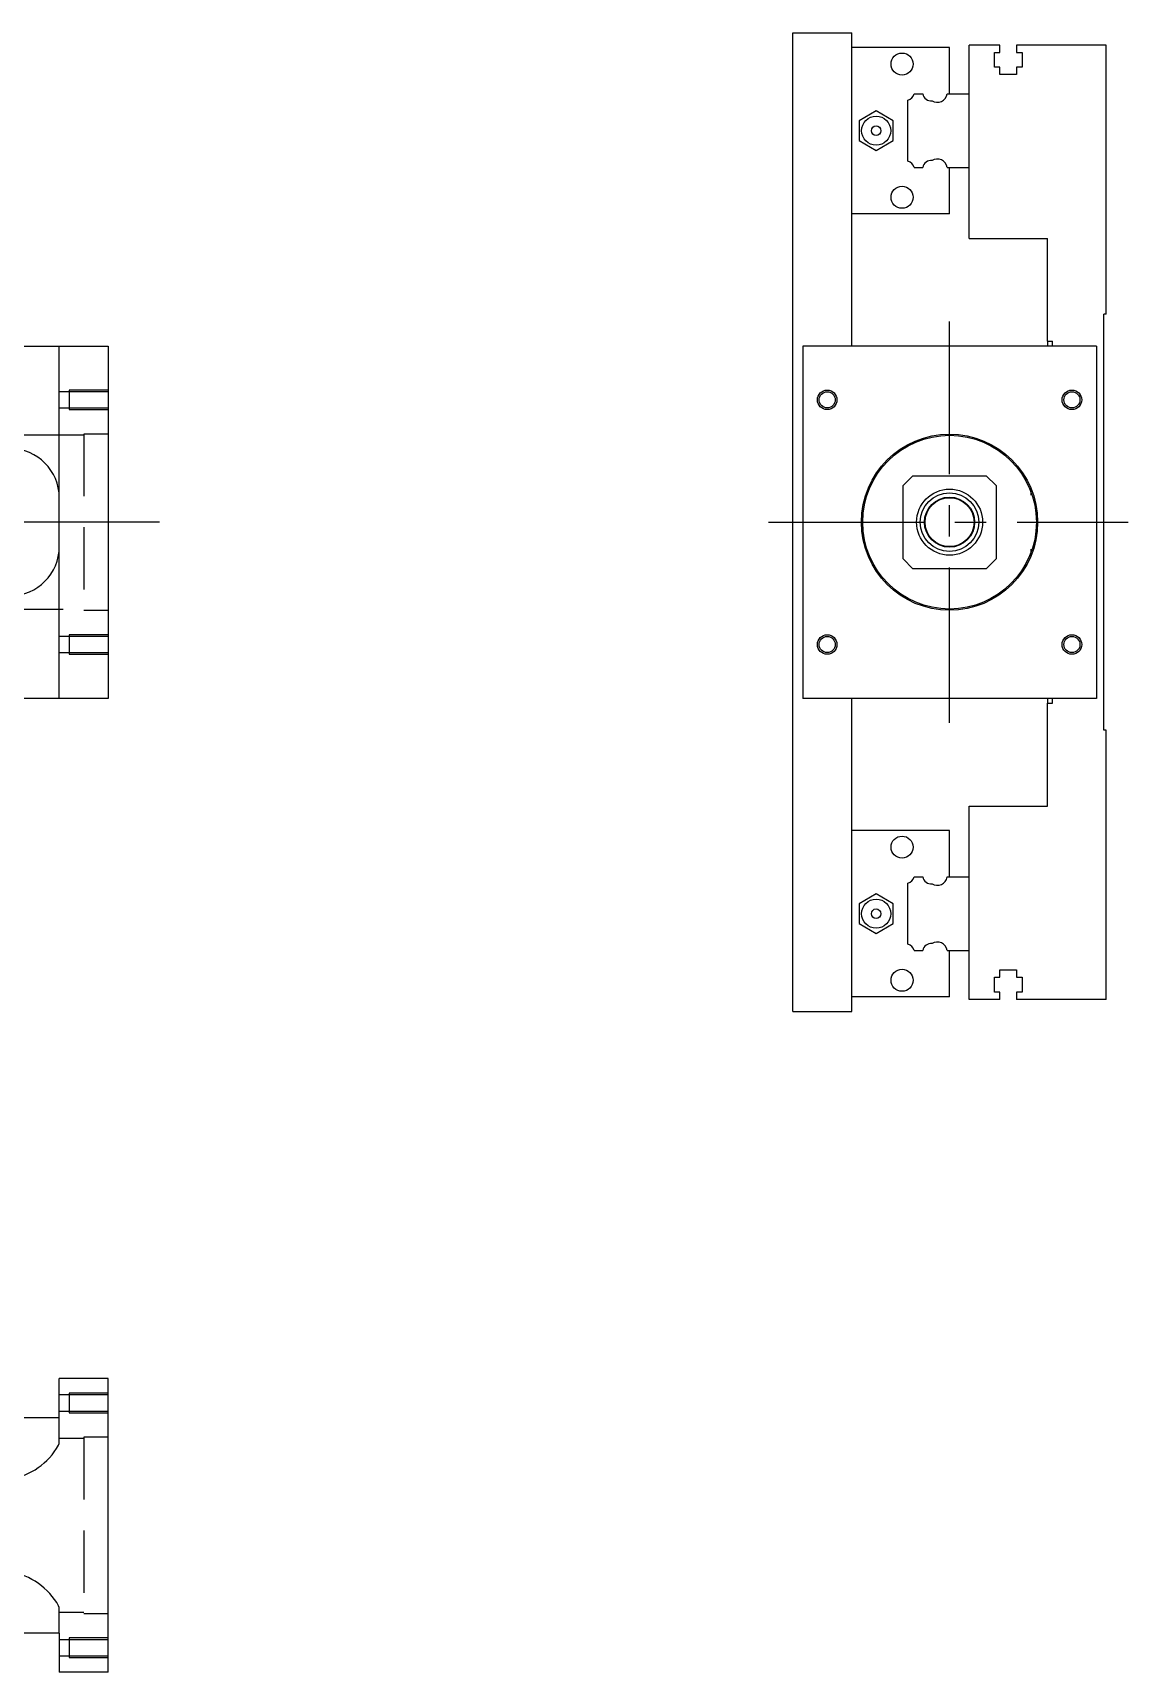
# Model space of a CAD drawing. Extents: x -14 to 651, y -281 to 102.
# Drawn here: x 427.6 to 651.4, y -235 to 100 of the extents above; entities that cross this region are included whole.
import ezdxf

# ---------------------------------------------------------------- set-up
doc = ezdxf.new("R2010")
doc.units = 0
doc.linetypes.add('CENTER', pattern=[50.8, 31.75, -6.35, 6.35, -6.35])
doc.linetypes.add('DASHED', pattern=[19.05, 12.7, -6.35])
doc.layers.get('0').update_dxf_attribs({"linetype": 'CONTINUOUS'})
doc.layers.add('CENTER', color=1, linetype='CENTER')

msp = doc.modelspace()

# ---------------------------------------------------------------- linework, layer by layer
at = {"color": 7, "linetype": 'CONTINUOUS'}
for p, q in [((582.89, 100), (594.89, 100)), ((582.89, -100), (582.89, 100)), ((594.89, 36), (594.89, 100)), ((618.89, 87.5), (618.89, 97.5)), ((625.19, 97.5), (618.89, 97.5)), ((625.19, 96), (625.19, 97.5)), ((628.59, 97.5), (628.59, 96)), ((646.89, 97.5), (628.59, 97.5)), ((646.89, 42.5), (646.89, 97.5)), ((614.89, 97), (594.89, 97)), ((614.89, 87.5), (614.89, 97)), ((624.04, 96), (625.19, 96)), ((624.04, 93), (624.04, 96)), ((628.59, 96), (629.74, 96)), ((629.74, 96), (629.74, 93)), ((625.19, 93), (624.04, 93)), ((625.19, 91.5), (625.19, 93)), ((628.59, 91.5), (625.19, 91.5)), ((628.59, 93), (628.59, 91.5)), ((629.74, 93), (628.59, 93)), ((607.642272, 87.5), (609.41668, 87.5)), ((614.367372, 87.5), (618.89, 87.5)), ((618.89, 72.5), (618.89, 87.5)), ((618.89, 72.5), (618.89, 87.5)), ((599.88996, 84.041452), (596.38996, 82.020726)), ((603.389959, 82.020726), (599.88996, 84.041452)), ((606.39, 73.752272), (606.39, 86.247728)), ((596.38996, 82.020726), (596.389959, 77.979274)), ((603.389959, 77.979274), (603.389959, 82.020726)), ((596.389959, 77.979274), (599.88996, 75.958548)), ((599.88996, 75.958548), (603.389959, 77.979274)), ((607.642272, 72.5), (609.41668, 72.5)), ((614.367372, 72.5), (618.89, 72.5)), ((614.89, 63), (614.89, 72.5)), ((618.89, 58), (618.89, 72.5)), ((614.89, 63), (594.89, 63)), ((618.89, 58), (634.89, 58)), ((634.89, 37), (634.89, 58)), ((646.89, 42.5), (646.39, 42.5)), ((646.39, -42.5), (646.39, 42.5)), ((634.89, 37), (635.89, 37)), ((634.89, 37), (634.89, 36)), ((635.89, 36), (635.89, 37)), ((410, 36), (433, 36)), ((433, -36), (433, 36)), ((433, 36), (443, 36)), ((443, 36), (443, -36)), ((584.89, 36), (584.89, -36)), ((644.89, 36), (584.89, 36)), ((644.89, 36), (644.89, -36)), ((607.39, 9.5), (605.39, 7.5)), ((605.39, -7.5), (605.39, 7.5)), ((607.39, 9.5), (622.39, 9.5)), ((624.39, 7.5), (622.39, 9.5)), ((624.39, 7.5), (624.39, -7.5)), ((631.49, 6.959886), (631.49, 6.285102)), ((631.49, 6.285102), (631.49, 5.499994)), ((631.49, -5.499994), (631.49, -5.500852)), ((631.49, -5.500852), (631.49, -6.285102)), ((631.49, -6.285102), (631.49, -6.959886)), ((605.39, -7.5), (607.39, -9.5)), ((622.39, -9.5), (607.39, -9.5)), ((622.39, -9.5), (624.39, -7.5)), ((433, -36), (410, -36)), ((443, -36), (433, -36)), ((644.89, -36), (584.89, -36)), ((594.89, -100), (594.89, -36)), ((634.89, -36), (634.89, -37)), ((635.89, -37), (635.89, -36)), ((634.89, -58), (634.89, -37)), ((634.89, -37), (635.89, -37)), ((646.89, -42.5), (646.39, -42.5)), ((646.89, -97.5), (646.89, -42.5)), ((618.89, -72.5), (618.89, -58)), ((618.89, -58), (634.89, -58)), ((614.89, -63), (594.89, -63)), ((614.89, -72.5), (614.89, -63)), ((607.642272, -72.5), (609.41668, -72.5)), ((614.367372, -72.5), (618.89, -72.5)), ((618.89, -87.5), (618.89, -72.5)), ((618.89, -87.5), (618.89, -72.5)), ((599.88996, -75.958548), (596.38996, -77.979274)), ((603.389959, -77.979274), (599.88996, -75.958548)), ((606.39, -86.247728), (606.39, -73.752272)), ((596.38996, -77.979274), (596.389959, -82.020726)), ((603.389959, -82.020726), (603.389959, -77.979274)), ((596.389959, -82.020726), (599.88996, -84.041452)), ((599.88996, -84.041452), (603.389959, -82.020726)), ((607.642272, -87.5), (609.41668, -87.5)), ((614.367372, -87.5), (618.89, -87.5)), ((614.89, -97), (614.89, -87.5)), ((618.89, -97.5), (618.89, -87.5)), ((624.04, -93), (625.19, -93)), ((624.04, -96), (624.04, -93)), ((625.19, -91.5), (628.59, -91.5)), ((625.19, -93), (625.19, -91.5)), ((628.59, -91.5), (628.59, -93)), ((628.59, -93), (629.74, -93)), ((629.74, -93), (629.74, -96)), ((614.89, -97), (594.89, -97)), ((625.19, -96), (624.04, -96)), ((625.19, -97.5), (625.19, -96)), ((628.59, -96), (628.59, -97.5)), ((629.74, -96), (628.59, -96)), ((582.89, -100), (594.89, -100)), ((625.19, -97.5), (618.89, -97.5)), ((646.89, -97.5), (628.59, -97.5)), ((433, -182.99), (433, -174.99)), ((443, -174.99), (433, -174.99)), ((443, -234.99), (443, -174.99)), ((433, -182.99), (410, -182.99)), ((433, -226.99), (410, -226.99)), ((433, -226.99), (433, -234.99)), ((443, -234.99), (433, -234.99))]:
    msp.add_line(p, q, dxfattribs=at)
at = {"color": 3, "linetype": 'DASHED'}
for p, q in [((435, 26.999994), (435, 23.000006)), ((443, 26.999994), (435, 26.999994)), ((435, 26.65), (433, 26.65)), ((443, 26.65), (435, 26.65)), ((433, 23.35), (435, 23.35)), ((435, 23.35), (443, 23.35)), ((435, 23.000006), (443, 23.000006)), ((438, 17.75), (383, 17.75)), ((438, 18), (438, -18)), ((443, 18), (438, 18)), ((383, -17.75), (438, -17.75)), ((438, -18), (443, -18)), ((435, -23.35), (433, -23.35)), ((435, -23.000006), (435, -26.999994)), ((443, -23.000006), (435, -23.000006)), ((443, -23.35), (435, -23.35)), ((433, -26.65), (435, -26.65)), ((435, -26.65), (443, -26.65)), ((435, -26.999994), (443, -26.999994)), ((435, -178.34), (433, -178.34)), ((435, -177.990006), (435, -181.989994)), ((443, -177.990006), (435, -177.990006)), ((443, -178.34), (435, -178.34)), ((433, -181.64), (435, -181.64)), ((433, -187.958778), (433, -182.99)), ((435, -181.64), (443, -181.64)), ((435, -181.989994), (443, -181.989994)), ((438, -187.24), (433, -187.24)), ((438, -186.99), (438, -222.99)), ((443, -186.99), (438, -186.99)), ((432.823178, -188.624328), (432.954746, -188.26671)), ((432.954746, -188.26671), (433, -187.958778)), ((432.965208, -221.7543), (432.86358, -221.448774)), ((433, -222.021222), (432.965208, -221.7543)), ((433, -226.99), (433, -222.021222)), ((433, -222.74), (438, -222.74)), ((438, -222.99), (443, -222.99)), ((435, -228.34), (433, -228.34)), ((435, -227.990006), (435, -231.989994)), ((443, -227.990006), (435, -227.990006)), ((443, -228.34), (435, -228.34)), ((433, -231.64), (435, -231.64)), ((435, -231.64), (443, -231.64)), ((435, -231.989994), (443, -231.989994))]:
    msp.add_line(p, q, dxfattribs=at)
at = {"color": 7, "linetype": 'CONTINUOUS'}
for centre, radius in [((605.189959, 93.6), 2.25), ((599.88996, 80), 2.97), ((599.88996, 80), 0.97), ((605.189959, 66.4), 2.25), ((589.89, 25), 1.65), ((639.89, 25), 1.65), ((614.89, 0), 18), ((614.89, 0), 17.75), ((614.89, 0), 6.75), ((614.89, 0), 6), ((614.89, 0), 5.125), ((614.89, 0), 5), ((589.89, -25), 1.65), ((639.89, -25), 1.65), ((605.189959, -66.4), 2.25), ((599.88996, -80), 2.97), ((599.88996, -80), 0.97), ((605.189959, -93.6), 2.25)]:
    msp.add_circle(centre, radius, dxfattribs=at)
at = {"color": 3, "linetype": 'CONTINUOUS'}
for centre in [(589.89, 25), (639.89, 25), (589.89, -25), (639.89, -25)]:
    msp.add_circle(centre, 2, dxfattribs=at)
at = {"color": 7, "linetype": 'CONTINUOUS'}
for centre, radius, start, end in [((605.99, 87.9), 1.7, 283.608961, 346.391039), ((611.09, 87.8), 1.7, 190.164249, 277.540197), ((612.39, 87.8), 2, 237.42103, 351.373073), ((605.99, 72.1), 1.7, 13.608961, 76.391039), ((611.09, 72.2), 1.7, 82.459803, 169.835751), ((612.39, 72.2), 2, 8.626927, 122.57897), ((423, 5), 10, 0, 90), ((423, -5), 10, 270, 0), ((605.99, -72.1), 1.7, 283.608961, 346.391039), ((611.09, -72.2), 1.7, 190.164249, 277.540197), ((612.39, -72.2), 2, 237.42103, 351.373073), ((605.99, -87.9), 1.7, 13.608961, 76.391039), ((611.09, -87.8), 1.7, 82.459803, 169.835751), ((612.39, -87.8), 2, 8.626927, 122.57897)]:
    msp.add_arc(centre, radius, start, end, dxfattribs=at)
at = {"color": 3, "linetype": 'DASHED'}
for centre, radius, start, end in [((420.794189, -181.893383), 13.784128, 279.20837209, 330.77035528), ((420.666168, -228.248373), 13.964648, 29.13802648, 80.37933944)]:
    msp.add_arc(centre, radius, start, end, dxfattribs=at)
at = {"layer": 'CENTER', "color": 1, "linetype": 'CENTER'}
for p, q in [((614.89, -41), (614.89, 41)), ((453.445, 0), (-13.795, 0)), ((577.89, 0), (651.39, 0))]:
    msp.add_line(p, q, dxfattribs=at)

doc.saveas('drawing.dxf')
